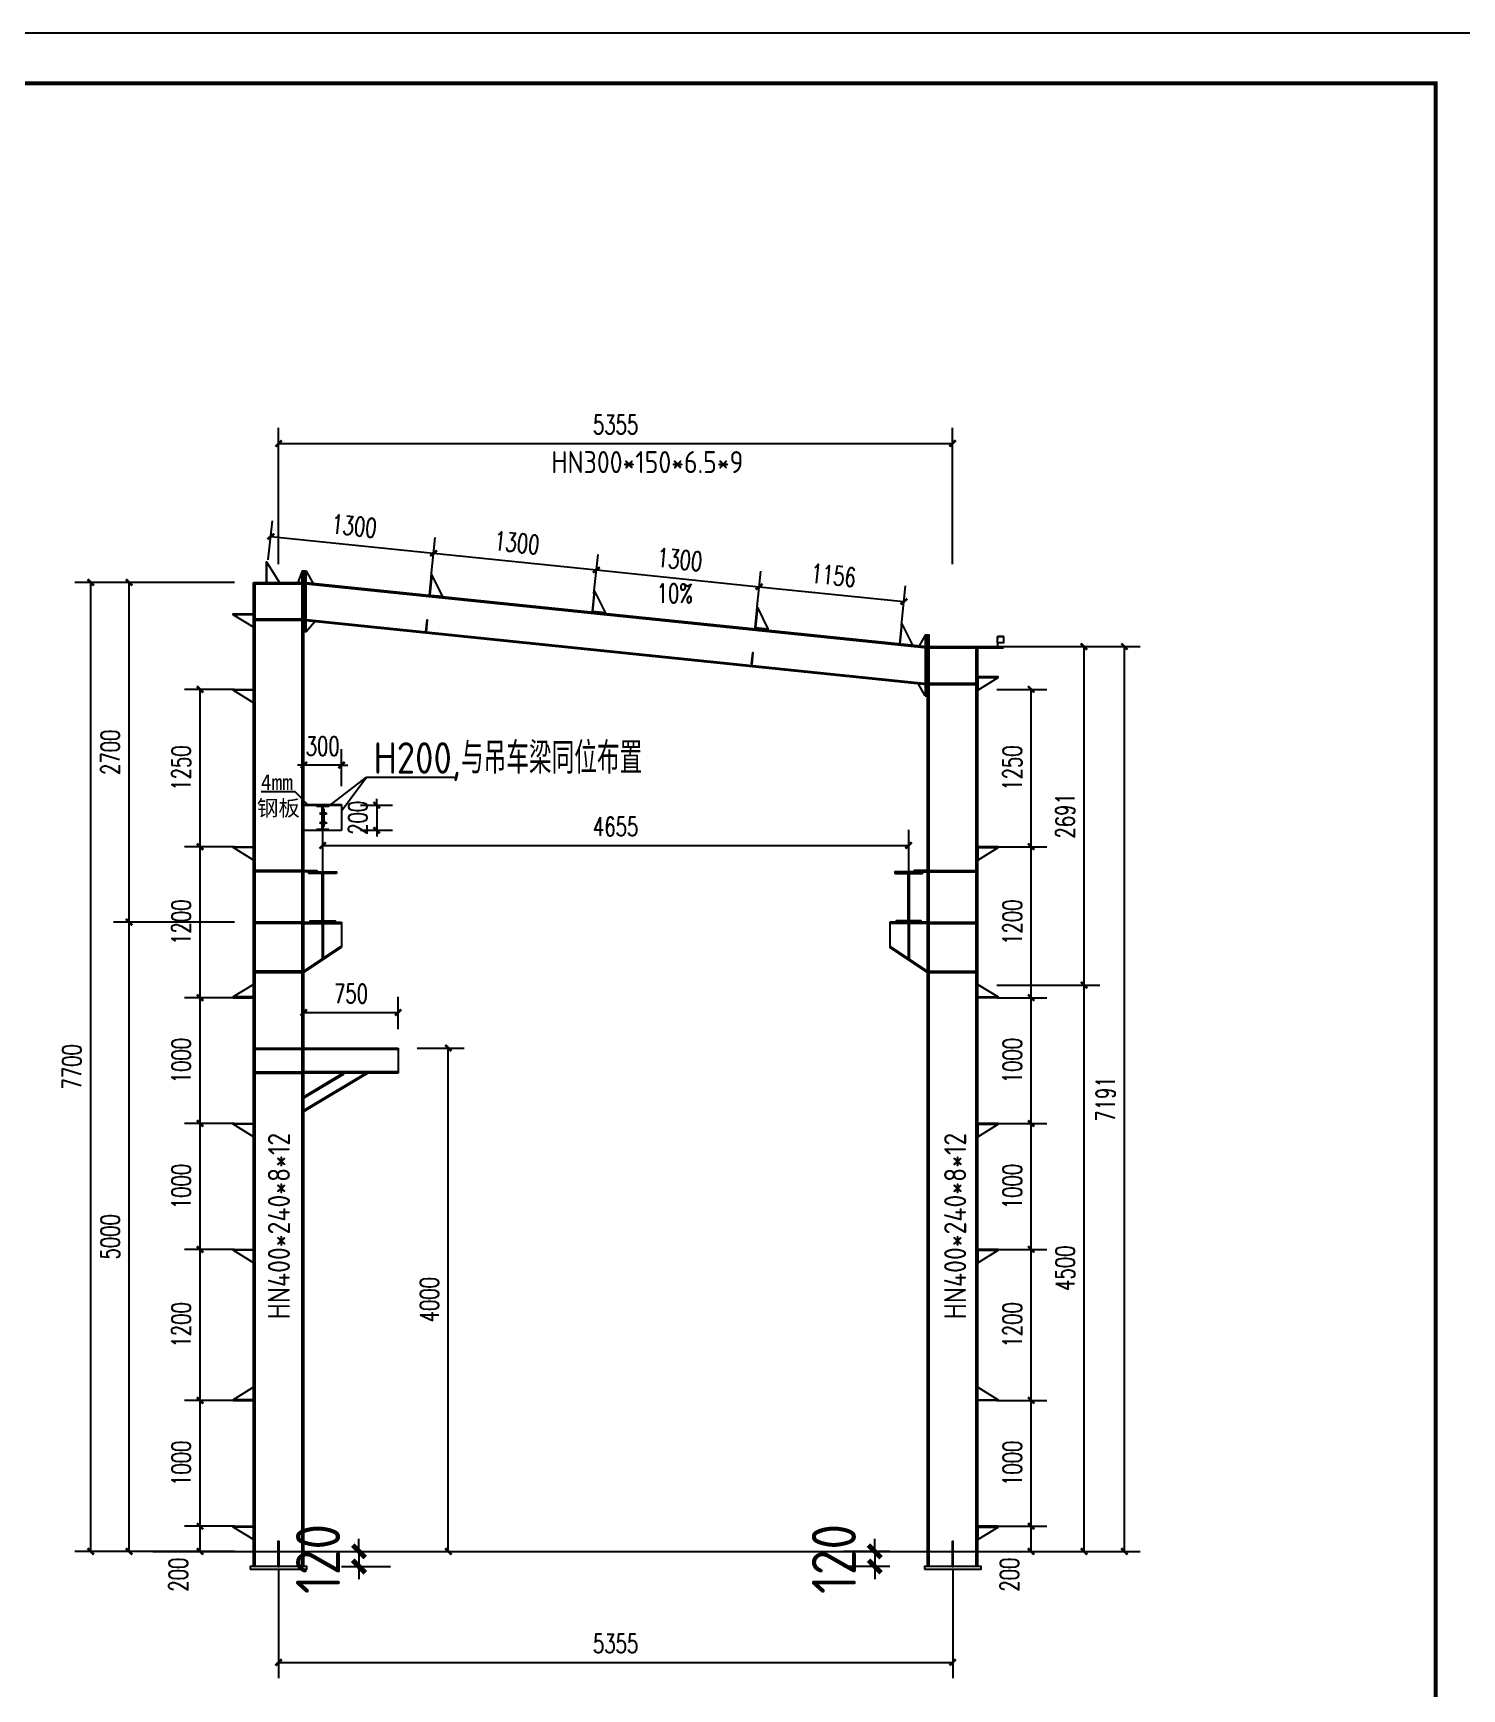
# Model space of a CAD drawing. Extents: x 1129386 to 1651949, y 463500 to 493200.
# Drawn here: x 1395039 to 1406389, y 480042 to 493200 of the extents above; entities that cross this region are included whole.
import ezdxf

# ---------------------------------------------------------------- set-up
doc = ezdxf.new("R2010")
doc.units = 0
doc.header["$LTSCALE"] = 1000
doc.header["$MEASUREMENT"] = 0
for name, color, linetype in [('1', 7, 'Continuous'), ('8', 8, 'Continuous'), ('DIM_SYMB', 3, 'Continuous'), ('DOTE', 1, 'Continuous'), ('PUB_DIM', 3, 'Continuous'), ('PUB_TEXT', 7, 'Continuous')]:
    doc.layers.add(name, color=color, linetype=linetype)
doc.styles.add('-黑体', font='simhei.ttf')
doc.styles.add('_TCH_DIM', font='SIMPLEX', dxfattribs={"bigfont": 'GBCBIG'})
doc.styles.add('DIM_FONT', font='SIMPLEX', dxfattribs={"width": 0.7, "bigfont": 'GBCBIG'})
doc.styles.get("Standard").update_dxf_attribs({"font": 'gbenor.shx', "bigfont": 'gbcbig.shx'})
doc.dimstyles.new('DIMN50', dxfattribs={"dimscale": 0.5, "dimtxt": 300, "dimasz": 100, "dimexe": 250, "dimexo": 300, "dimgap": 150, "dimtad": 1, "dimdec": 0, "dimzin": 0, "dimdsep": 46, "dimtxsty": 'DIM_FONT', "dimblk": 'ARCHTICK', "dimcen": 0.09, "dimclrt": 7, "dimazin": 2, "dimtfac": 1, "dimtdec": 0, "dimtix": 1, "dimtmove": 2, "dimatfit": 3, "dimldrblk": 'ARCHTICK', "dimfxl": 0, "dimtolj": 1, "dimtzin": 0, "dimarcsym": 0})
doc.dimstyles.get("Standard").update_dxf_attribs({"dimscale": 100, "dimtxt": 3.5, "dimasz": 1, "dimexe": 2.5, "dimexo": 3, "dimgap": 1.5, "dimtad": 1, "dimdec": 0, "dimzin": 0, "dimdsep": 46, "dimtxsty": 'Standard', "dimblk": 'ARCHTICK', "dimcen": 0.09, "dimadec": 0, "dimazin": 0, "dimtfac": 1, "dimtdec": 0, "dimtix": 1, "dimtmove": 2, "dimatfit": 3, "dimldrblk": 'ARCHTICK', "dimfxl": 0, "dimtolj": 1, "dimtzin": 0, "dimarcsym": 0})

# ---------------------------------------------------------------- blocks, each defined once
blk = doc.blocks.new('_ArchTick')
at = {"color": 0, "linetype": 'ByBlock', "const_width": 0.4}
blk.add_lwpolyline([(-0.5, -0.5), (0.5, 0.5)], dxfattribs=at)
blk = doc.blocks.new('*D192')
at = {"layer": 'Defpoints', "color": 0}
for p in [(1397939, 485135), (1398337, 485135), (1397939, 481135)]:
    blk.add_point(p, dxfattribs=at)
at = {"layer": 'PUB_DIM', "color": 0, "lineweight": -2}
for p, q in [((1398089, 485135), (1398462, 485135)), ((1398337, 481135), (1398337, 485135)), ((1398089, 481135), (1398462, 481135))]:
    blk.add_line(p, q, dxfattribs=at)
at = {"layer": 'PUB_DIM', "color": 0, "lineweight": -2, "xscale": 50, "yscale": 50, "zscale": 50}
for p, rotation in [((1398337, 485135), 90), ((1398337, 481135), 270)]:
    blk.add_blockref('_ArchTick', p, dxfattribs=dict(at, rotation=rotation))
at = {"layer": 'PUB_DIM', "color": 7, "insert": (1398187, 483135), "char_height": 150, "attachment_point": 5, "rotation": 90, "style": 'DIM_FONT'}
blk.add_mtext('\\A1;4000', dxfattribs=at)
blk = doc.blocks.new('*D193')
at = {"layer": 'Defpoints', "color": 0}
for p in [(1402544, 481335), (1402967, 481335), (1402544, 481135)]:
    blk.add_point(p, dxfattribs=at)
at = {"layer": 'PUB_DIM', "color": 0, "lineweight": -2}
for p, q in [((1402694, 481335), (1403092, 481335)), ((1402967, 481135), (1402967, 481335)), ((1402694, 481135), (1403092, 481135))]:
    blk.add_line(p, q, dxfattribs=at)
at = {"layer": 'PUB_DIM', "color": 0, "lineweight": -2, "xscale": 50, "yscale": 50, "zscale": 50}
for p, rotation in [((1402967, 481335), 90), ((1402967, 481135), 270)]:
    blk.add_blockref('_ArchTick', p, dxfattribs=dict(at, rotation=rotation))
at = {"layer": 'PUB_DIM', "color": 7, "insert": (1402795, 480950), "char_height": 150, "attachment_point": 5, "rotation": 90, "style": 'DIM_FONT'}
blk.add_mtext('\\A1;200', dxfattribs=at)
blk = doc.blocks.new('*D194')
at = {"layer": 'Defpoints', "color": 0}
for p in [(1402544, 482335), (1402967, 482335), (1402544, 481335)]:
    blk.add_point(p, dxfattribs=at)
at = {"layer": 'PUB_DIM', "color": 0, "lineweight": -2}
for p, q in [((1402694, 482335), (1403092, 482335)), ((1402967, 481335), (1402967, 482335)), ((1402694, 481335), (1403092, 481335))]:
    blk.add_line(p, q, dxfattribs=at)
at = {"layer": 'PUB_DIM', "color": 0, "lineweight": -2, "xscale": 50, "yscale": 50, "zscale": 50}
for p, rotation in [((1402967, 482335), 90), ((1402967, 481335), 270)]:
    blk.add_blockref('_ArchTick', p, dxfattribs=dict(at, rotation=rotation))
at = {"layer": 'PUB_DIM', "color": 7, "insert": (1402817, 481835), "char_height": 150, "attachment_point": 5, "rotation": 90, "style": 'DIM_FONT'}
blk.add_mtext('\\A1;1000', dxfattribs=at)
blk = doc.blocks.new('*D195')
at = {"layer": 'Defpoints', "color": 0}
for p in [(1402544, 483535), (1402967, 483535), (1402544, 482335)]:
    blk.add_point(p, dxfattribs=at)
at = {"layer": 'PUB_DIM', "color": 0, "lineweight": -2}
for p, q in [((1402694, 483535), (1403092, 483535)), ((1402967, 482335), (1402967, 483535)), ((1402694, 482335), (1403092, 482335))]:
    blk.add_line(p, q, dxfattribs=at)
at = {"layer": 'PUB_DIM', "color": 0, "lineweight": -2, "xscale": 50, "yscale": 50, "zscale": 50}
for p, rotation in [((1402967, 483535), 90), ((1402967, 482335), 270)]:
    blk.add_blockref('_ArchTick', p, dxfattribs=dict(at, rotation=rotation))
at = {"layer": 'PUB_DIM', "color": 7, "insert": (1402817, 482935), "char_height": 150, "attachment_point": 5, "rotation": 90, "style": 'DIM_FONT'}
blk.add_mtext('\\A1;1200', dxfattribs=at)
blk = doc.blocks.new('*D196')
at = {"layer": 'Defpoints', "color": 0}
for p in [(1402544, 484535), (1402967, 484535), (1402544, 483535)]:
    blk.add_point(p, dxfattribs=at)
at = {"layer": 'PUB_DIM', "color": 0, "lineweight": -2}
for p, q in [((1402694, 484535), (1403092, 484535)), ((1402967, 483535), (1402967, 484535)), ((1402694, 483535), (1403092, 483535))]:
    blk.add_line(p, q, dxfattribs=at)
at = {"layer": 'PUB_DIM', "color": 0, "lineweight": -2, "xscale": 50, "yscale": 50, "zscale": 50}
for p, rotation in [((1402967, 484535), 90), ((1402967, 483535), 270)]:
    blk.add_blockref('_ArchTick', p, dxfattribs=dict(at, rotation=rotation))
at = {"layer": 'PUB_DIM', "color": 7, "insert": (1402817, 484035), "char_height": 150, "attachment_point": 5, "rotation": 90, "style": 'DIM_FONT'}
blk.add_mtext('\\A1;1000', dxfattribs=at)
blk = doc.blocks.new('*D197')
at = {"layer": 'Defpoints', "color": 0}
for p in [(1402544, 485535), (1402967, 485535), (1402544, 484535)]:
    blk.add_point(p, dxfattribs=at)
at = {"layer": 'PUB_DIM', "color": 0, "lineweight": -2}
for p, q in [((1402694, 485535), (1403092, 485535)), ((1402967, 484535), (1402967, 485535)), ((1402694, 484535), (1403092, 484535))]:
    blk.add_line(p, q, dxfattribs=at)
at = {"layer": 'PUB_DIM', "color": 0, "lineweight": -2, "xscale": 50, "yscale": 50, "zscale": 50}
for p, rotation in [((1402967, 485535), 90), ((1402967, 484535), 270)]:
    blk.add_blockref('_ArchTick', p, dxfattribs=dict(at, rotation=rotation))
at = {"layer": 'PUB_DIM', "color": 7, "insert": (1402817, 485035), "char_height": 150, "attachment_point": 5, "rotation": 90, "style": 'DIM_FONT'}
blk.add_mtext('\\A1;1000', dxfattribs=at)
blk = doc.blocks.new('*D198')
at = {"layer": 'Defpoints', "color": 0}
for p in [(1402544, 486735), (1402967, 486735), (1402544, 485535)]:
    blk.add_point(p, dxfattribs=at)
at = {"layer": 'PUB_DIM', "color": 0, "lineweight": -2}
for p, q in [((1402694, 486735), (1403092, 486735)), ((1402967, 485535), (1402967, 486735)), ((1402694, 485535), (1403092, 485535))]:
    blk.add_line(p, q, dxfattribs=at)
at = {"layer": 'PUB_DIM', "color": 0, "lineweight": -2, "xscale": 50, "yscale": 50, "zscale": 50}
for p, rotation in [((1402967, 486735), 90), ((1402967, 485535), 270)]:
    blk.add_blockref('_ArchTick', p, dxfattribs=dict(at, rotation=rotation))
at = {"layer": 'PUB_DIM', "color": 7, "insert": (1402817, 486135), "char_height": 150, "attachment_point": 5, "rotation": 90, "style": 'DIM_FONT'}
blk.add_mtext('\\A1;1200', dxfattribs=at)
blk = doc.blocks.new('*D199')
at = {"layer": 'Defpoints', "color": 0}
for p in [(1402544, 487985), (1402967, 487985), (1402544, 486735)]:
    blk.add_point(p, dxfattribs=at)
at = {"layer": 'PUB_DIM', "color": 0, "lineweight": -2}
for p, q in [((1402694, 487985), (1403092, 487985)), ((1402967, 486735), (1402967, 487985)), ((1402694, 486735), (1403092, 486735))]:
    blk.add_line(p, q, dxfattribs=at)
at = {"layer": 'PUB_DIM', "color": 0, "lineweight": -2, "xscale": 50, "yscale": 50, "zscale": 50}
for p, rotation in [((1402967, 487985), 90), ((1402967, 486735), 270)]:
    blk.add_blockref('_ArchTick', p, dxfattribs=dict(at, rotation=rotation))
at = {"layer": 'PUB_DIM', "color": 7, "insert": (1402817, 487360), "char_height": 150, "attachment_point": 5, "rotation": 90, "style": 'DIM_FONT'}
blk.add_mtext('\\A1;1250', dxfattribs=at)
blk = doc.blocks.new('*D200')
at = {"layer": 'Defpoints', "color": 0}
for p in [(1396365, 481335), (1396789, 481335), (1396789, 481135)]:
    blk.add_point(p, dxfattribs=at)
at = {"layer": 'PUB_DIM', "color": 0, "lineweight": -2}
for p, q in [((1396639, 481335), (1396240, 481335)), ((1396365, 481135), (1396365, 481335)), ((1396639, 481135), (1396240, 481135))]:
    blk.add_line(p, q, dxfattribs=at)
at = {"layer": 'PUB_DIM', "color": 0, "lineweight": -2, "xscale": 50, "yscale": 50, "zscale": 50}
for p, rotation in [((1396365, 481335), 90), ((1396365, 481135), 270)]:
    blk.add_blockref('_ArchTick', p, dxfattribs=dict(at, rotation=rotation))
at = {"layer": 'PUB_DIM', "color": 7, "insert": (1396192, 480950), "char_height": 150, "attachment_point": 5, "rotation": 90, "style": 'DIM_FONT'}
blk.add_mtext('\\A1;200', dxfattribs=at)
blk = doc.blocks.new('*D201')
at = {"layer": 'Defpoints', "color": 0}
for p in [(1396365, 482335), (1396789, 482335), (1396789, 481335)]:
    blk.add_point(p, dxfattribs=at)
at = {"layer": 'PUB_DIM', "color": 0, "lineweight": -2}
for p, q in [((1396639, 482335), (1396240, 482335)), ((1396365, 481335), (1396365, 482335)), ((1396639, 481335), (1396240, 481335))]:
    blk.add_line(p, q, dxfattribs=at)
at = {"layer": 'PUB_DIM', "color": 0, "lineweight": -2, "xscale": 50, "yscale": 50, "zscale": 50}
for p, rotation in [((1396365, 482335), 90), ((1396365, 481335), 270)]:
    blk.add_blockref('_ArchTick', p, dxfattribs=dict(at, rotation=rotation))
at = {"layer": 'PUB_DIM', "color": 7, "insert": (1396215, 481835), "char_height": 150, "attachment_point": 5, "rotation": 90, "style": 'DIM_FONT'}
blk.add_mtext('\\A1;1000', dxfattribs=at)
blk = doc.blocks.new('*D202')
at = {"layer": 'Defpoints', "color": 0}
for p in [(1396365, 483535), (1396789, 483535), (1396789, 482335)]:
    blk.add_point(p, dxfattribs=at)
at = {"layer": 'PUB_DIM', "color": 0, "lineweight": -2}
for p, q in [((1396639, 483535), (1396240, 483535)), ((1396365, 482335), (1396365, 483535)), ((1396639, 482335), (1396240, 482335))]:
    blk.add_line(p, q, dxfattribs=at)
at = {"layer": 'PUB_DIM', "color": 0, "lineweight": -2, "xscale": 50, "yscale": 50, "zscale": 50}
for p, rotation in [((1396365, 483535), 90), ((1396365, 482335), 270)]:
    blk.add_blockref('_ArchTick', p, dxfattribs=dict(at, rotation=rotation))
at = {"layer": 'PUB_DIM', "color": 7, "insert": (1396215, 482935), "char_height": 150, "attachment_point": 5, "rotation": 90, "style": 'DIM_FONT'}
blk.add_mtext('\\A1;1200', dxfattribs=at)
blk = doc.blocks.new('*D203')
at = {"layer": 'Defpoints', "color": 0}
for p in [(1396365, 484535), (1396789, 484535), (1396789, 483535)]:
    blk.add_point(p, dxfattribs=at)
at = {"layer": 'PUB_DIM', "color": 0, "lineweight": -2}
for p, q in [((1396639, 484535), (1396240, 484535)), ((1396365, 483535), (1396365, 484535)), ((1396639, 483535), (1396240, 483535))]:
    blk.add_line(p, q, dxfattribs=at)
at = {"layer": 'PUB_DIM', "color": 0, "lineweight": -2, "xscale": 50, "yscale": 50, "zscale": 50}
for p, rotation in [((1396365, 484535), 90), ((1396365, 483535), 270)]:
    blk.add_blockref('_ArchTick', p, dxfattribs=dict(at, rotation=rotation))
at = {"layer": 'PUB_DIM', "color": 7, "insert": (1396215, 484035), "char_height": 150, "attachment_point": 5, "rotation": 90, "style": 'DIM_FONT'}
blk.add_mtext('\\A1;1000', dxfattribs=at)
blk = doc.blocks.new('*D204')
at = {"layer": 'Defpoints', "color": 0}
for p in [(1396365, 485535), (1396789, 485535), (1396789, 484535)]:
    blk.add_point(p, dxfattribs=at)
at = {"layer": 'PUB_DIM', "color": 0, "lineweight": -2}
for p, q in [((1396639, 485535), (1396240, 485535)), ((1396365, 484535), (1396365, 485535)), ((1396639, 484535), (1396240, 484535))]:
    blk.add_line(p, q, dxfattribs=at)
at = {"layer": 'PUB_DIM', "color": 0, "lineweight": -2, "xscale": 50, "yscale": 50, "zscale": 50}
for p, rotation in [((1396365, 485535), 90), ((1396365, 484535), 270)]:
    blk.add_blockref('_ArchTick', p, dxfattribs=dict(at, rotation=rotation))
at = {"layer": 'PUB_DIM', "color": 7, "insert": (1396215, 485035), "char_height": 150, "attachment_point": 5, "rotation": 90, "style": 'DIM_FONT'}
blk.add_mtext('\\A1;1000', dxfattribs=at)
blk = doc.blocks.new('*D205')
at = {"layer": 'Defpoints', "color": 0}
for p in [(1396365, 486735), (1396789, 486735), (1396789, 485535)]:
    blk.add_point(p, dxfattribs=at)
at = {"layer": 'PUB_DIM', "color": 0, "lineweight": -2}
for p, q in [((1396639, 486735), (1396240, 486735)), ((1396365, 485535), (1396365, 486735)), ((1396639, 485535), (1396240, 485535))]:
    blk.add_line(p, q, dxfattribs=at)
at = {"layer": 'PUB_DIM', "color": 0, "lineweight": -2, "xscale": 50, "yscale": 50, "zscale": 50}
for p, rotation in [((1396365, 486735), 90), ((1396365, 485535), 270)]:
    blk.add_blockref('_ArchTick', p, dxfattribs=dict(at, rotation=rotation))
at = {"layer": 'PUB_DIM', "color": 7, "insert": (1396215, 486135), "char_height": 150, "attachment_point": 5, "rotation": 90, "style": 'DIM_FONT'}
blk.add_mtext('\\A1;1200', dxfattribs=at)
blk = doc.blocks.new('*D206')
at = {"layer": 'Defpoints', "color": 0}
for p in [(1396365, 487985), (1396789, 487985), (1396789, 486735)]:
    blk.add_point(p, dxfattribs=at)
at = {"layer": 'PUB_DIM', "color": 0, "lineweight": -2}
for p, q in [((1396639, 487985), (1396240, 487985)), ((1396365, 486735), (1396365, 487985)), ((1396639, 486735), (1396240, 486735))]:
    blk.add_line(p, q, dxfattribs=at)
at = {"layer": 'PUB_DIM', "color": 0, "lineweight": -2, "xscale": 50, "yscale": 50, "zscale": 50}
for p, rotation in [((1396365, 487985), 90), ((1396365, 486735), 270)]:
    blk.add_blockref('_ArchTick', p, dxfattribs=dict(at, rotation=rotation))
at = {"layer": 'PUB_DIM', "color": 7, "insert": (1396215, 487360), "char_height": 150, "attachment_point": 5, "rotation": 90, "style": 'DIM_FONT'}
blk.add_mtext('\\A1;1250', dxfattribs=at)
blk = doc.blocks.new('*D207')
at = {"layer": 'Defpoints', "color": 0}
for p in [(1401994, 486745), (1397339, 486117), (1401994, 486117)]:
    blk.add_point(p, dxfattribs=at)
at = {"layer": 'PUB_DIM', "color": 0, "lineweight": -2}
for p, q in [((1397339, 486267), (1397339, 486870)), ((1401994, 486267), (1401994, 486870)), ((1397339, 486745), (1401994, 486745))]:
    blk.add_line(p, q, dxfattribs=at)
at = {"layer": 'PUB_DIM', "color": 0, "lineweight": -2, "xscale": 50, "yscale": 50, "zscale": 50, "rotation": 180}
blk.add_blockref('_ArchTick', (1397339, 486745), dxfattribs=at)
at = {"layer": 'PUB_DIM', "color": 0, "lineweight": -2, "xscale": 50, "yscale": 50, "zscale": 50}
blk.add_blockref('_ArchTick', (1401994, 486745), dxfattribs=at)
at = {"layer": 'PUB_DIM', "color": 7, "insert": (1399666, 486895), "char_height": 150, "attachment_point": 5, "style": 'DIM_FONT'}
blk.add_mtext('\\A1;4655', dxfattribs=at)
blk = doc.blocks.new('*D208')
at = {"layer": 'Defpoints', "color": 0}
for p in [(1395496, 488835), (1396789, 488835), (1396789, 481135)]:
    blk.add_point(p, dxfattribs=at)
at = {"layer": 'PUB_DIM', "color": 0, "lineweight": -2}
for p, q in [((1396639, 488835), (1395371, 488835)), ((1395496, 481135), (1395496, 488835)), ((1396639, 481135), (1395371, 481135))]:
    blk.add_line(p, q, dxfattribs=at)
at = {"layer": 'PUB_DIM', "color": 0, "lineweight": -2, "xscale": 50, "yscale": 50, "zscale": 50}
for p, rotation in [((1395496, 488835), 90), ((1395496, 481135), 270)]:
    blk.add_blockref('_ArchTick', p, dxfattribs=dict(at, rotation=rotation))
at = {"layer": 'PUB_DIM', "color": 7, "insert": (1395346, 484985), "char_height": 150, "attachment_point": 5, "rotation": 90, "style": 'DIM_FONT'}
blk.add_mtext('\\A1;7700', dxfattribs=at)
blk = doc.blocks.new('*D209')
at = {"layer": 'Defpoints', "color": 0}
for p in [(1402544, 488325), (1403387, 488325), (1402544, 485635)]:
    blk.add_point(p, dxfattribs=at)
at = {"layer": 'PUB_DIM', "color": 0, "lineweight": -2}
for p, q in [((1402694, 488325), (1403512, 488325)), ((1403387, 485635), (1403387, 488325)), ((1402694, 485635), (1403512, 485635))]:
    blk.add_line(p, q, dxfattribs=at)
at = {"layer": 'PUB_DIM', "color": 0, "lineweight": -2, "xscale": 50, "yscale": 50, "zscale": 50}
for p, rotation in [((1403387, 488325), 90), ((1403387, 485635), 270)]:
    blk.add_blockref('_ArchTick', p, dxfattribs=dict(at, rotation=rotation))
at = {"layer": 'PUB_DIM', "color": 7, "insert": (1403237, 486980), "char_height": 150, "attachment_point": 5, "rotation": 90, "style": 'DIM_FONT'}
blk.add_mtext('\\A1;2691', dxfattribs=at)
blk = doc.blocks.new('*D210')
at = {"layer": 'Defpoints', "color": 0}
for p in [(1402544, 485635), (1403387, 485635), (1402544, 481135)]:
    blk.add_point(p, dxfattribs=at)
at = {"layer": 'PUB_DIM', "color": 0, "lineweight": -2}
for p, q in [((1402694, 485635), (1403512, 485635)), ((1403387, 481135), (1403387, 485635)), ((1402694, 481135), (1403512, 481135))]:
    blk.add_line(p, q, dxfattribs=at)
at = {"layer": 'PUB_DIM', "color": 0, "lineweight": -2, "xscale": 50, "yscale": 50, "zscale": 50}
for p, rotation in [((1403387, 485635), 90), ((1403387, 481135), 270)]:
    blk.add_blockref('_ArchTick', p, dxfattribs=dict(at, rotation=rotation))
at = {"layer": 'PUB_DIM', "color": 7, "insert": (1403237, 483385), "char_height": 150, "attachment_point": 5, "rotation": 90, "style": 'DIM_FONT'}
blk.add_mtext('\\A1;4500', dxfattribs=at)
blk = doc.blocks.new('*D211')
at = {"layer": 'Defpoints', "color": 0}
for p in [(1402343, 489939), (1396989, 488830), (1402343, 488830)]:
    blk.add_point(p, dxfattribs=at)
at = {"layer": 'PUB_DIM', "color": 0, "lineweight": -2}
for p, q in [((1396989, 488980), (1396989, 490064)), ((1402343, 488980), (1402343, 490064)), ((1396989, 489939), (1402343, 489939))]:
    blk.add_line(p, q, dxfattribs=at)
at = {"layer": 'PUB_DIM', "color": 0, "lineweight": -2, "xscale": 50, "yscale": 50, "zscale": 50, "rotation": 180}
blk.add_blockref('_ArchTick', (1396989, 489939), dxfattribs=at)
at = {"layer": 'PUB_DIM', "color": 0, "lineweight": -2, "xscale": 50, "yscale": 50, "zscale": 50}
blk.add_blockref('_ArchTick', (1402343, 489939), dxfattribs=at)
at = {"layer": 'PUB_DIM', "color": 7, "insert": (1399666, 490089), "char_height": 150, "attachment_point": 5, "style": 'DIM_FONT'}
blk.add_mtext('\\A1;5355', dxfattribs=at)
blk = doc.blocks.new('*D212')
at = {"layer": 'Defpoints', "color": 0}
for p in [(1398220, 489067), (1396892, 488865), (1398185, 488732)]:
    blk.add_point(p, dxfattribs=at)
at = {"layer": 'PUB_DIM', "color": 0, "lineweight": -2}
for p, q in [((1396907, 489014), (1396939, 489324)), ((1396927, 489200), (1398220, 489067)), ((1398201, 488881), (1398233, 489191))]:
    blk.add_line(p, q, dxfattribs=at)
at = {"layer": 'PUB_DIM', "color": 0, "lineweight": -2, "xscale": 50, "yscale": 50, "zscale": 50}
for p, rotation in [((1396927, 489200), 174.1258963088821), ((1398220, 489067), 354.1258963088821)]:
    blk.add_blockref('_ArchTick', p, dxfattribs=dict(at, rotation=rotation))
at = {"layer": 'PUB_DIM', "color": 7, "insert": (1397589, 489283), "char_height": 150, "attachment_point": 5, "rotation": 354.1259, "style": 'DIM_FONT'}
blk.add_mtext('\\A1;1300', dxfattribs=at)
blk = doc.blocks.new('*D213')
at = {"layer": 'Defpoints', "color": 0}
for p in [(1399513, 488934), (1398185, 488732), (1399478, 488598)]:
    blk.add_point(p, dxfattribs=at)
at = {"layer": 'PUB_DIM', "color": 0, "lineweight": -2}
for p, q in [((1398201, 488881), (1398233, 489191)), ((1398220, 489067), (1399513, 488934)), ((1399494, 488748), (1399526, 489058))]:
    blk.add_line(p, q, dxfattribs=at)
at = {"layer": 'PUB_DIM', "color": 0, "lineweight": -2, "xscale": 50, "yscale": 50, "zscale": 50}
for p, rotation in [((1398220, 489067), 174.125896308881), ((1399513, 488934), 354.125896308881)]:
    blk.add_blockref('_ArchTick', p, dxfattribs=dict(at, rotation=rotation))
at = {"layer": 'PUB_DIM', "color": 7, "insert": (1398882, 489150), "char_height": 150, "attachment_point": 5, "rotation": 354.1259, "style": 'DIM_FONT'}
blk.add_mtext('\\A1;1300', dxfattribs=at)
blk = doc.blocks.new('*D214')
at = {"layer": 'Defpoints', "color": 0}
for p in [(1400806, 488801), (1399478, 488598), (1400772, 488465)]:
    blk.add_point(p, dxfattribs=at)
at = {"layer": 'PUB_DIM', "color": 0, "lineweight": -2}
for p, q in [((1399494, 488748), (1399526, 489058)), ((1399513, 488934), (1400806, 488801)), ((1400787, 488615), (1400819, 488925))]:
    blk.add_line(p, q, dxfattribs=at)
at = {"layer": 'PUB_DIM', "color": 0, "lineweight": -2, "xscale": 50, "yscale": 50, "zscale": 50}
for p, rotation in [((1399513, 488934), 174.1258963088785), ((1400806, 488801), 354.1258963088785)]:
    blk.add_blockref('_ArchTick', p, dxfattribs=dict(at, rotation=rotation))
at = {"layer": 'PUB_DIM', "color": 7, "insert": (1400175, 489017), "char_height": 150, "attachment_point": 5, "rotation": 354.1259, "style": 'DIM_FONT'}
blk.add_mtext('\\A1;1300', dxfattribs=at)
blk = doc.blocks.new('*D215')
at = {"layer": 'Defpoints', "color": 0}
for p in [(1401956, 488683), (1400772, 488465), (1401921, 488347)]:
    blk.add_point(p, dxfattribs=at)
at = {"layer": 'PUB_DIM', "color": 0, "lineweight": -2}
for p, q in [((1400787, 488615), (1400819, 488925)), ((1400806, 488801), (1401956, 488683)), ((1401937, 488496), (1401969, 488807))]:
    blk.add_line(p, q, dxfattribs=at)
at = {"layer": 'PUB_DIM', "color": 0, "lineweight": -2, "xscale": 50, "yscale": 50, "zscale": 50}
for p, rotation in [((1400806, 488801), 174.1258963088807), ((1401956, 488683), 354.1258963088808)]:
    blk.add_blockref('_ArchTick', p, dxfattribs=dict(at, rotation=rotation))
at = {"layer": 'PUB_DIM', "color": 7, "insert": (1401396, 488891), "char_height": 150, "attachment_point": 5, "rotation": 354.1259, "style": 'DIM_FONT'}
blk.add_mtext('\\A1;1156', dxfattribs=at)
blk = doc.blocks.new('*D216')
at = {"layer": 'Defpoints', "color": 0}
for p in [(1395801, 488835), (1396789, 488835), (1396789, 486135)]:
    blk.add_point(p, dxfattribs=at)
at = {"layer": 'PUB_DIM', "color": 0, "lineweight": -2}
for p, q in [((1396639, 488835), (1395676, 488835)), ((1395801, 486135), (1395801, 488835)), ((1396639, 486135), (1395676, 486135))]:
    blk.add_line(p, q, dxfattribs=at)
at = {"layer": 'PUB_DIM', "color": 0, "lineweight": -2, "xscale": 50, "yscale": 50, "zscale": 50}
for p, rotation in [((1395801, 488835), 90), ((1395801, 486135), 270)]:
    blk.add_blockref('_ArchTick', p, dxfattribs=dict(at, rotation=rotation))
at = {"layer": 'PUB_DIM', "color": 7, "insert": (1395651, 487485), "char_height": 150, "attachment_point": 5, "rotation": 90, "style": 'DIM_FONT'}
blk.add_mtext('\\A1;2700', dxfattribs=at)
blk = doc.blocks.new('*D217')
at = {"layer": 'Defpoints', "color": 0}
for p in [(1395801, 486135), (1396789, 486135), (1396789, 481135)]:
    blk.add_point(p, dxfattribs=at)
at = {"layer": 'PUB_DIM', "color": 0, "lineweight": -2}
for p, q in [((1396639, 486135), (1395676, 486135)), ((1395801, 481135), (1395801, 486135)), ((1396639, 481135), (1395676, 481135))]:
    blk.add_line(p, q, dxfattribs=at)
at = {"layer": 'PUB_DIM', "color": 0, "lineweight": -2, "xscale": 50, "yscale": 50, "zscale": 50}
for p, rotation in [((1395801, 486135), 90), ((1395801, 481135), 270)]:
    blk.add_blockref('_ArchTick', p, dxfattribs=dict(at, rotation=rotation))
at = {"layer": 'PUB_DIM', "color": 7, "insert": (1395651, 483635), "char_height": 150, "attachment_point": 5, "rotation": 90, "style": 'DIM_FONT'}
blk.add_mtext('\\A1;5000', dxfattribs=at)
blk = doc.blocks.new('*D218')
at = {"layer": 'Defpoints', "color": 0}
for p in [(1402544, 488325), (1403708, 488325), (1402544, 481135)]:
    blk.add_point(p, dxfattribs=at)
at = {"layer": 'PUB_DIM', "color": 0, "lineweight": -2}
for p, q in [((1402694, 488325), (1403833, 488325)), ((1403708, 481135), (1403708, 488325)), ((1402694, 481135), (1403833, 481135))]:
    blk.add_line(p, q, dxfattribs=at)
at = {"layer": 'PUB_DIM', "color": 0, "lineweight": -2, "xscale": 50, "yscale": 50, "zscale": 50}
for p, rotation in [((1403708, 488325), 90), ((1403708, 481135), 270)]:
    blk.add_blockref('_ArchTick', p, dxfattribs=dict(at, rotation=rotation))
at = {"layer": 'PUB_DIM', "color": 7, "insert": (1403558, 484730), "char_height": 150, "attachment_point": 5, "rotation": 90, "style": 'DIM_FONT'}
blk.add_mtext('\\A1;7191', dxfattribs=at)
blk = doc.blocks.new('*D219')
at = {"layer": 'Defpoints', "color": 0}
for p in [(1396989, 481135), (1402344, 481135), (1402344, 480253)]:
    blk.add_point(p, dxfattribs=at)
at = {"layer": 'PUB_DIM', "color": 0, "lineweight": -2}
for p, q in [((1396989, 480985), (1396989, 480128)), ((1402344, 480985), (1402344, 480128)), ((1396989, 480253), (1402344, 480253))]:
    blk.add_line(p, q, dxfattribs=at)
at = {"layer": 'PUB_DIM', "color": 0, "lineweight": -2, "xscale": 50, "yscale": 50, "zscale": 50, "rotation": 180}
blk.add_blockref('_ArchTick', (1396989, 480253), dxfattribs=at)
at = {"layer": 'PUB_DIM', "color": 0, "lineweight": -2, "xscale": 50, "yscale": 50, "zscale": 50}
blk.add_blockref('_ArchTick', (1402344, 480253), dxfattribs=at)
at = {"layer": 'PUB_DIM', "color": 7, "insert": (1399666, 480403), "char_height": 150, "attachment_point": 5, "style": 'DIM_FONT'}
blk.add_mtext('\\A1;5355', dxfattribs=at)
blk = doc.blocks.new('*D431')
at = {"color": 0, "lineweight": -2}
for p, q in [((1397627, 481135), (1397627, 481235)), ((1397489, 481135), (1397877, 481135)), ((1397627, 481135), (1397627, 481015)), ((1397489, 481015), (1397877, 481015)), ((1397627, 481015), (1397627, 480915))]:
    blk.add_line(p, q, dxfattribs=at)
at = {"layer": 'Defpoints', "color": 0}
for p in [(1397189, 481135), (1397189, 481015), (1397627, 481015)]:
    blk.add_point(p, dxfattribs=at)
at = {"color": 0, "lineweight": -2, "xscale": 100, "yscale": 100, "zscale": 100}
for p, rotation in [((1397627, 481135), 270), ((1397627, 481015), 90)]:
    blk.add_blockref('_ArchTick', p, dxfattribs=dict(at, rotation=rotation))
at = {"color": 0, "insert": (1397302, 481075), "char_height": 350, "attachment_point": 5, "rotation": 90}
blk.add_mtext('\\A1;120', dxfattribs=at)
blk = doc.blocks.new('*D432')
at = {"color": 0, "lineweight": -2}
for p, q in [((1401725, 481135), (1401725, 481235)), ((1401844, 481135), (1401475, 481135)), ((1401725, 481135), (1401725, 481015)), ((1401844, 481015), (1401475, 481015)), ((1401725, 481015), (1401725, 480915))]:
    blk.add_line(p, q, dxfattribs=at)
at = {"layer": 'Defpoints', "color": 0}
for p in [(1402144, 481135), (1401725, 481015), (1402144, 481015)]:
    blk.add_point(p, dxfattribs=at)
at = {"color": 0, "lineweight": -2, "xscale": 100, "yscale": 100, "zscale": 100}
for p, rotation in [((1401725, 481135), 270), ((1401725, 481015), 90)]:
    blk.add_blockref('_ArchTick', p, dxfattribs=dict(at, rotation=rotation))
at = {"color": 0, "insert": (1401400, 481075), "char_height": 350, "attachment_point": 5, "rotation": 90}
blk.add_mtext('\\A1;120', dxfattribs=at)
blk = doc.blocks.new('*D433')
at = {"layer": 'Defpoints', "color": 0}
for p in [(1397939, 485417), (1397189, 485135), (1397939, 485135)]:
    blk.add_point(p, dxfattribs=at)
at = {"layer": 'PUB_DIM', "color": 0, "lineweight": -2}
for p, q in [((1397189, 485285), (1397189, 485542)), ((1397939, 485285), (1397939, 485542)), ((1397189, 485417), (1397939, 485417))]:
    blk.add_line(p, q, dxfattribs=at)
at = {"layer": 'PUB_DIM', "color": 0, "lineweight": -2, "xscale": 50, "yscale": 50, "zscale": 50, "rotation": 180}
blk.add_blockref('_ArchTick', (1397189, 485417), dxfattribs=at)
at = {"layer": 'PUB_DIM', "color": 0, "lineweight": -2, "xscale": 50, "yscale": 50, "zscale": 50}
blk.add_blockref('_ArchTick', (1397939, 485417), dxfattribs=at)
at = {"layer": 'PUB_DIM', "color": 7, "insert": (1397564, 485567), "char_height": 150, "attachment_point": 5, "style": 'DIM_FONT'}
blk.add_mtext('\\A1;750', dxfattribs=at)
blk = doc.blocks.new('*D436')
at = {"layer": 'Defpoints', "color": 0}
for p in [(1397489, 487065), (1397489, 486865), (1397768, 486865)]:
    blk.add_point(p, dxfattribs=at)
at = {"layer": 'PUB_DIM', "color": 0, "lineweight": -2}
for p, q in [((1397768, 487065), (1397768, 487115)), ((1397639, 487065), (1397893, 487065)), ((1397768, 487065), (1397768, 486865)), ((1397639, 486865), (1397893, 486865)), ((1397768, 486865), (1397768, 486815))]:
    blk.add_line(p, q, dxfattribs=at)
at = {"layer": 'PUB_DIM', "color": 0, "lineweight": -2, "xscale": 50, "yscale": 50, "zscale": 50}
for p, rotation in [((1397768, 487065), 270), ((1397768, 486865), 90)]:
    blk.add_blockref('_ArchTick', p, dxfattribs=dict(at, rotation=rotation))
at = {"layer": 'PUB_DIM', "color": 7, "insert": (1397618, 486965), "char_height": 150, "attachment_point": 5, "rotation": 90, "style": 'DIM_FONT'}
blk.add_mtext('\\A1;200', dxfattribs=at)
blk = doc.blocks.new('*D437')
at = {"layer": 'Defpoints', "color": 0}
for p in [(1397189, 487384), (1397189, 487065), (1397489, 487065)]:
    blk.add_point(p, dxfattribs=at)
at = {"layer": 'PUB_DIM', "color": 0, "lineweight": -2}
for p, q in [((1397189, 487215), (1397189, 487509)), ((1397489, 487215), (1397489, 487509)), ((1397189, 487384), (1397139, 487384)), ((1397489, 487384), (1397189, 487384)), ((1397489, 487384), (1397539, 487384))]:
    blk.add_line(p, q, dxfattribs=at)
at = {"layer": 'PUB_DIM', "color": 0, "lineweight": -2, "xscale": 50, "yscale": 50, "zscale": 50}
blk.add_blockref('_ArchTick', (1397189, 487384), dxfattribs=at)
at = {"layer": 'PUB_DIM', "color": 0, "lineweight": -2, "xscale": 50, "yscale": 50, "zscale": 50, "rotation": 180}
blk.add_blockref('_ArchTick', (1397489, 487384), dxfattribs=at)
at = {"layer": 'PUB_DIM', "color": 7, "insert": (1397339, 487534), "char_height": 150, "attachment_point": 5, "style": 'DIM_FONT'}
blk.add_mtext('\\A1;300', dxfattribs=at)

msp = doc.modelspace()

# ---------------------------------------------------------------- linework, layer by layer
for p, q in [((1396788.7, 481014.6), (1396788.7, 488834.6)), ((1396788.7, 488834.6), (1397191.7, 488834.6)), ((1396788.7, 488824.6), (1397191.7, 488824.6)), ((1396801.7, 481014.6), (1396801.7, 488833.3)), ((1397175.7, 488924.6), (1397141, 488834.6)), ((1397175.7, 481014.6), (1397175.7, 488884.3)), ((1397206.8, 488824), (1402140.7, 488316.2)), ((1397207.7, 488924.6), (1397264.3, 488827.3)), ((1397207.7, 488833), (1402140.7, 488325.2)), ((1397191.7, 488543.1), (1396788.7, 488543.1)), ((1397191.7, 488533.1), (1396788.7, 488533.1)), ((1397188.7, 481014.6), (1397188.7, 488444.6)), ((1397207.7, 488531.5), (1402140.7, 488023.7)), ((1397207.7, 488444.6), (1397277.1, 488524.6)), ((1397208.5, 488540.5), (1402140.7, 488032.7)), ((1402124.7, 488414.9), (1402077.7, 488331.5)), ((1402140.7, 488325.2), (1402543.7, 488325.2)), ((1402140.7, 488315.2), (1402543.7, 488315.2)), ((1402156.7, 481014.6), (1402156.7, 488414.9)), ((1402530.7, 481014.6), (1402530.7, 488325.2)), ((1402543.7, 481014.6), (1402543.7, 488325.2)), ((1402543.7, 488325.2), (1402746.2, 488325.2)), ((1402543.7, 488315.2), (1402746.2, 488315.2)), ((1402746.2, 488405.2), (1402699.6, 488405.2)), ((1402699.6, 488405.2), (1402699.6, 488383.6)), ((1402699.6, 488353.7), (1402699.6, 488315.2)), ((1402124.7, 487934.9), (1402070.4, 488030.7)), ((1402140.7, 488033.7), (1402543.7, 488033.7)), ((1402140.7, 488023.7), (1402543.7, 488023.7)), ((1402143.7, 481014.6), (1402143.7, 487934.9)), ((1397388.7, 487056.6), (1397685.8, 487286.5)), ((1397488.7, 487018.9), (1397685.8, 487286.5)), ((1397685.8, 487286.5), (1398385.1, 487286.5)), ((1397121.2, 487171.5), (1396851.3, 487171.5)), ((1397217.8, 487069.6), (1397121.2, 487171.5)), ((1397188.7, 487069.6), (1397488.7, 487069.6)), ((1397188.7, 487064.6), (1397488.7, 487064.6)), ((1397288.7, 487064.6), (1397388.7, 487064.6)), ((1397288.7, 487056.6), (1397288.7, 487064.6)), ((1397288.7, 487056.6), (1397335.7, 487056.6)), ((1397324.7, 486998.5), (1397313.4, 486998.5)), ((1397313.4, 486998.5), (1397375.2, 486998.5)), ((1397335.7, 486872.6), (1397335.7, 487056.6)), ((1397341.7, 487056.6), (1397388.7, 487056.6)), ((1397341.7, 486872.6), (1397341.7, 487056.6)), ((1397388.7, 487064.6), (1397388.7, 487056.6)), ((1397488.7, 487069.6), (1397488.7, 487064.6)), ((1397488.7, 487064.6), (1397488.7, 486864.6)), ((1397488.7, 486864.6), (1397188.7, 486864.6)), ((1397288.7, 486864.6), (1397288.7, 486872.6)), ((1397335.7, 486872.6), (1397288.7, 486872.6)), ((1397388.7, 486864.6), (1397288.7, 486864.6)), ((1397324.7, 486924.7), (1397313.4, 486924.7)), ((1397313.4, 486924.7), (1397375.2, 486924.7)), ((1397388.7, 486872.6), (1397341.7, 486872.6)), ((1397388.7, 486872.6), (1397388.7, 486864.6)), ((1397188.7, 486544.6), (1396788.7, 486544.6)), ((1397188.7, 486534.6), (1396788.7, 486534.6)), ((1397335.7, 486146.6), (1397335.7, 486522.6)), ((1397341.7, 486522.6), (1397341.7, 486146.6)), ((1401990.7, 486146.6), (1401990.7, 486522.6)), ((1401996.7, 486522.6), (1401996.7, 486146.6)), ((1402143.7, 486544.6), (1402543.7, 486544.6)), ((1402143.7, 486534.6), (1402543.7, 486534.6)), ((1397188.7, 486134.6), (1396788.7, 486134.6)), ((1397188.7, 486124.6), (1396788.7, 486124.6)), ((1397188.7, 486134.6), (1397488.7, 486134.6)), ((1397188.7, 486124.6), (1397488.7, 486124.6)), ((1397333.7, 486134.6), (1397333.7, 485845.7)), ((1397338.7, 486134.6), (1397338.7, 485845.7)), ((1397343.7, 486134.6), (1397343.7, 485845.7)), ((1397488.7, 486134.6), (1397488.7, 485934.6)), ((1402143.7, 486134.6), (1401843.7, 486134.6)), ((1401843.7, 486134.6), (1401843.7, 485934.6)), ((1402143.7, 486124.6), (1401843.7, 486124.6)), ((1401988.7, 486134.6), (1401988.7, 485845.7)), ((1401993.7, 486134.6), (1401993.7, 485845.7)), ((1401998.7, 486134.6), (1401998.7, 485845.7)), ((1402143.7, 486134.6), (1402543.7, 486134.6)), ((1402143.7, 486124.6), (1402543.7, 486124.6)), ((1397183.1, 485742.9), (1397483.1, 485942.9)), ((1397188.7, 485734.6), (1397488.7, 485934.6)), ((1402143.7, 485734.6), (1401843.7, 485934.6)), ((1402149.2, 485742.9), (1401849.2, 485942.9)), ((1397188.7, 485744.6), (1396788.7, 485744.6)), ((1402143.7, 485744.6), (1402543.7, 485744.6)), ((1397188.7, 485134.6), (1397938.7, 485134.6)), ((1397938.7, 485134.6), (1397938.7, 484934.6)), ((1397188.7, 485124.6), (1397938.7, 485124.6)), ((1397693.1, 484941.5), (1397184.5, 484636.2)), ((1397938.7, 484944.6), (1397188.7, 484944.6)), ((1397938.7, 484934.6), (1397188.7, 484934.6)), ((1397697.2, 484934.6), (1397188.7, 484629.3)), ((1397502.9, 484934.6), (1397188.7, 484746)), ((1397507, 484927.7), (1397192.8, 484739.1))]:
    msp.add_line(p, q)
for points in [[(1396895.2, 488834.6), (1396895.2, 488994.6), (1396889.2, 488994.6), (1396889.2, 488834.6), (1396895.2, 488834.6), (1396995.2, 488834.6), (1396895.2, 488994.6)], [(1398191.7, 488734.6), (1398207.6, 488893.8), (1398201.6, 488894.4), (1398185.7, 488735.2), (1398191.7, 488734.6), (1398291.2, 488724.6), (1398207.6, 488893.8)], [(1399485.2, 488605.2), (1399501.1, 488764.5), (1399495.2, 488765), (1399479.2, 488605.8), (1399485.2, 488605.2), (1399584.7, 488595.3), (1399501.1, 488764.5)], [(1396788.7, 488578.6), (1396628.7, 488578.6), (1396628.7, 488584.6), (1396788.7, 488584.6), (1396788.7, 488578.6), (1396788.7, 488478.6), (1396628.7, 488578.6)], [(1400778.8, 488475.9), (1400794.7, 488635.1), (1400788.7, 488635.7), (1400772.8, 488476.5), (1400778.8, 488475.9), (1400878.3, 488465.9), (1400794.7, 488635.1)], [(1401927.3, 488346.5), (1401943.2, 488505.7), (1401937.3, 488506.3), (1401921.3, 488347.1), (1401927.3, 488346.5), (1402026.8, 488336.6), (1401943.2, 488505.7)], [(1402543.7, 488078.6), (1402703.7, 488078.6), (1402703.7, 488084.6), (1402543.7, 488084.6), (1402543.7, 488078.6), (1402543.7, 487978.6), (1402703.7, 488078.6)], [(1396788.7, 487978.6), (1396628.7, 487978.6), (1396628.7, 487984.6), (1396788.7, 487984.6), (1396788.7, 487978.6), (1396788.7, 487878.6), (1396628.7, 487978.6)], [(1396788.7, 486728.6), (1396628.7, 486728.6), (1396628.7, 486734.6), (1396788.7, 486734.6), (1396788.7, 486728.6), (1396788.7, 486628.6), (1396628.7, 486728.6)], [(1402543.7, 486728.6), (1402703.7, 486728.6), (1402703.7, 486734.6), (1402543.7, 486734.6), (1402543.7, 486728.6), (1402543.7, 486628.6), (1402703.7, 486728.6)], [(1396788.7, 485540.6), (1396628.7, 485540.6), (1396628.7, 485534.6), (1396788.7, 485534.6), (1396788.7, 485540.6), (1396788.7, 485640.6), (1396628.7, 485540.6)], [(1402543.7, 485540.6), (1402703.7, 485540.6), (1402703.7, 485534.6), (1402543.7, 485534.6), (1402543.7, 485540.6), (1402543.7, 485640.6), (1402703.7, 485540.6)], [(1396788.7, 484528.6), (1396628.7, 484528.6), (1396628.7, 484534.6), (1396788.7, 484534.6), (1396788.7, 484528.6), (1396788.7, 484428.6), (1396628.7, 484528.6)], [(1402543.7, 484528.6), (1402703.7, 484528.6), (1402703.7, 484534.6), (1402543.7, 484534.6), (1402543.7, 484528.6), (1402543.7, 484428.6), (1402703.7, 484528.6)], [(1396788.7, 483528.6), (1396628.7, 483528.6), (1396628.7, 483534.6), (1396788.7, 483534.6), (1396788.7, 483528.6), (1396788.7, 483428.6), (1396628.7, 483528.6)], [(1402543.7, 483528.6), (1402703.7, 483528.6), (1402703.7, 483534.6), (1402543.7, 483534.6), (1402543.7, 483528.6), (1402543.7, 483428.6), (1402703.7, 483528.6)], [(1396788.7, 482340.6), (1396628.7, 482340.6), (1396628.7, 482334.6), (1396788.7, 482334.6), (1396788.7, 482340.6), (1396788.7, 482440.6), (1396628.7, 482340.6)], [(1402543.7, 482340.6), (1402703.7, 482340.6), (1402703.7, 482334.6), (1402543.7, 482334.6), (1402543.7, 482340.6), (1402543.7, 482440.6), (1402703.7, 482340.6)], [(1396788.7, 481328.6), (1396628.7, 481328.6), (1396628.7, 481334.6), (1396788.7, 481334.6), (1396788.7, 481328.6), (1396788.7, 481228.6), (1396628.7, 481328.6)], [(1402543.7, 481328.6), (1402703.7, 481328.6), (1402703.7, 481334.6), (1402543.7, 481334.6), (1402543.7, 481328.6), (1402543.7, 481228.6), (1402703.7, 481328.6)]]:
    msp.add_lwpolyline(points)
for points in [[(1397175.7, 488444.6), (1397191.7, 488444.6), (1397191.7, 488924.6), (1397175.7, 488924.6)], [(1397191.7, 488444.6), (1397207.7, 488444.6), (1397207.7, 488924.6), (1397191.7, 488924.6)], [(1398156.7, 488445.6), (1398162.7, 488445), (1398171.7, 488534.6), (1398165.7, 488535.2)], [(1402124.7, 487934.9), (1402140.7, 487934.9), (1402140.7, 488414.9), (1402124.7, 488414.9)], [(1402140.7, 487934.9), (1402156.7, 487934.9), (1402156.7, 488414.9), (1402140.7, 488414.9)], [(1402699.6, 488405.2), (1402746.2, 488405.2), (1402746.2, 488353.7), (1402699.6, 488353.7)], [(1400743.8, 488186.9), (1400749.8, 488186.3), (1400758.8, 488275.9), (1400752.8, 488276.5)], [(1397324.7, 487003), (1397361.7, 487003), (1397361.7, 486994.1), (1397324.7, 486994.1)], [(1397341.7, 487032.3), (1397348.2, 487032.3), (1397348.2, 486894.2), (1397341.7, 486894.2)], [(1397324.7, 486929.1), (1397361.7, 486929.1), (1397361.7, 486920.2), (1397324.7, 486920.2)], [(1397293.7, 486534.6), (1397188.7, 486534.6), (1397188.7, 486544.6), (1397293.7, 486544.6)], [(1397448.7, 486522.6), (1397228.7, 486522.6), (1397228.7, 486534.6), (1397448.7, 486534.6)], [(1401883.7, 486522.6), (1402103.7, 486522.6), (1402103.7, 486534.6), (1401883.7, 486534.6)], [(1402038.7, 486534.6), (1402143.7, 486534.6), (1402143.7, 486544.6), (1402038.7, 486544.6)], [(1397438.7, 486134.6), (1397238.7, 486134.6), (1397238.7, 486146.6), (1397438.7, 486146.6)], [(1401893.7, 486134.6), (1402093.7, 486134.6), (1402093.7, 486146.6), (1401893.7, 486146.6)], [(1401893.7, 486134.6), (1402093.7, 486134.6), (1402093.7, 486146.6), (1401893.7, 486146.6)], [(1396983.7, 481014.6), (1396993.7, 481014.6), (1396993.7, 481214.6), (1396983.7, 481214.6)], [(1402338.7, 481014.6), (1402348.7, 481014.6), (1402348.7, 481214.6), (1402338.7, 481214.6)], [(1396763.7, 480994.6), (1397213.7, 480994.6), (1397213.7, 481014.6), (1396763.7, 481014.6)], [(1402118.7, 480994.6), (1402568.7, 480994.6), (1402568.7, 481014.6), (1402118.7, 481014.6)]]:
    msp.add_lwpolyline(points, close=True)
at = {"layer": '1', "ltscale": 0.5}
msp.add_lwpolyline([(1372940.7, 469440.1), (1406580.6, 469440.1), (1406580.6, 493200), (1372940.7, 493200)], close=True, dxfattribs=at)
at = {"layer": '8', "ltscale": 0.5, "const_width": 32}
msp.add_lwpolyline([(1373940.7, 469840.1), (1406180.6, 469840.1), (1406180.6, 492800), (1373940.7, 492800)], close=True, dxfattribs=at)
at = {"layer": 'DIM_SYMB'}
msp.add_lwpolyline([(1399840.4, 488665, 0, 0, 0), (1399840.4, 488665, 0, 0, 0), (1400377.3, 488588.3, 40, 0, 0), (1400525.8, 488567.1, 0, 0, 0)], format="xyseb", dxfattribs=at)
at = {"layer": 'DOTE'}
for p, q in [((1396788.7, 485734.6), (1397188.7, 485734.6)), ((1396788.7, 485134.6), (1397188.7, 485134.6)), ((1396788.7, 485124.6), (1397188.7, 485124.6)), ((1396788.7, 484944.6), (1397188.7, 484944.6)), ((1396788.7, 484934.6), (1397188.7, 484934.6)), ((1395988.7, 481134.6), (1403343.7, 481134.6))]:
    msp.add_line(p, q, dxfattribs=at)
at = {"layer": 'DOTE', "color": 2}
msp.add_line((1402143.7, 485734.6), (1402543.7, 485734.6), dxfattribs=at)

# ---------------------------------------------------------------- texts
at = {"layer": 'PUB_TEXT'}
for s, height, p in [('HN300*150*6.5*9', 175, (1399154.8, 489703.5)), ('H200,与吊车梁同位布置', 250, (1397743.1, 487314.9))]:
    msp.add_text(s, height=height, dxfattribs=at).set_placement(p)
at = {"layer": 'PUB_TEXT', "style": '_TCH_DIM', "width": 0.705882}
msp.add_text('10%%%', height=148.75, dxfattribs=at).set_placement((1399992.2, 488673.8))
at = {"layer": 'PUB_TEXT', "style": '-黑体'}
for s, p in [('4mm', (1396847.8, 487184.7)), ('钢板', (1396816.6, 486979.6))]:
    msp.add_text(s, height=125, dxfattribs=at).set_placement(p)
at = {"layer": 'PUB_TEXT'}
for p in [(1397078.6, 482978.5), (1402450.8, 482978.5)]:
    msp.add_text('HN400*240*8*12', height=175, rotation=90, dxfattribs=at).set_placement(p)

# ---------------------------------------------------------------- dimensions: what is measured, and where the dimension line sits
for base, p1, p2, picture, middle in [((1397626.7, 481014.6), (1397188.7, 481134.6), (1397188.7, 481014.6), '*D431', (1397301.7, 481074.6)), ((1401724.8, 481014.6), (1402143.7, 481134.6), (1402143.7, 481014.6), '*D432', (1401399.8, 481074.6))]:
    dim = msp.add_linear_dim(base=base, p1=p1, p2=p2, angle=90, dimstyle='Standard')
    dim.commit()
    dim.dimension.update_dxf_attribs({"geometry": picture, "text_midpoint": middle})
at = {"layer": 'PUB_DIM'}
for p1, p2, distance, picture, middle in [((1396988.7, 488829.9), (1402343.5, 488829.9), 1108.7, '*D211', (1399666.1, 490088.6)), ((1396892.1, 488864.6), (1398185.3, 488731.5), 337.3, '*D212', (1397588.6, 489282.8)), ((1398185.3, 488731.5), (1399478.5, 488598.5), 337.3, '*D213', (1398881.8, 489149.7)), ((1399478.5, 488598.5), (1400771.7, 488465.4), 337.3, '*D214', (1400174.9, 489016.7)), ((1400771.7, 488465.4), (1401921.3, 488347.1), 337.3, '*D215', (1401396.4, 488891)), ((1396788.7, 481134.6), (1396788.7, 488834.6), 1293.1, '*D208', (1395345.5, 484984.6)), ((1396788.7, 486134.6), (1396788.7, 488834.6), 987.2, '*D216', (1395651.5, 487484.6)), ((1402543.7, 485634.6), (1402543.7, 488325.2), -843.2, '*D209', (1403236.9, 486979.9)), ((1402543.7, 481134.6), (1402543.7, 488325.2), -1164.2, '*D218', (1403557.8, 484729.9)), ((1396788.7, 486734.6), (1396788.7, 487984.6), 423.7, '*D206', (1396215, 487359.6)), ((1402543.7, 486734.6), (1402543.7, 487984.6), -423.7, '*D199', (1402817.4, 487359.6)), ((1397338.7, 486116.6), (1401993.7, 486116.6), 628.4, '*D207', (1399666.2, 486895)), ((1396788.7, 485534.6), (1396788.7, 486734.6), 423.7, '*D205', (1396215, 486134.6)), ((1402543.7, 485534.6), (1402543.7, 486734.6), -423.7, '*D198', (1402817.4, 486134.6)), ((1396788.7, 481134.6), (1396788.7, 486134.6), 987.2, '*D217', (1395651.5, 483634.6)), ((1402543.7, 481134.6), (1402543.7, 485634.6), -843.2, '*D210', (1403236.9, 483384.6)), ((1396788.7, 484534.6), (1396788.7, 485534.6), 423.7, '*D204', (1396215, 485034.6)), ((1402543.7, 484534.6), (1402543.7, 485534.6), -423.7, '*D197', (1402817.4, 485034.6)), ((1397938.7, 481134.6), (1397938.7, 485134.6), -398, '*D192', (1398186.6, 483134.6)), ((1396788.7, 483534.6), (1396788.7, 484534.6), 423.7, '*D203', (1396215, 484034.6)), ((1402543.7, 483534.6), (1402543.7, 484534.6), -423.7, '*D196', (1402817.4, 484034.6)), ((1396788.7, 482334.6), (1396788.7, 483534.6), 423.7, '*D202', (1396215, 482934.6)), ((1402543.7, 482334.6), (1402543.7, 483534.6), -423.7, '*D195', (1402817.4, 482934.6)), ((1396788.7, 481334.6), (1396788.7, 482334.6), 423.7, '*D201', (1396215, 481834.6)), ((1402543.7, 481334.6), (1402543.7, 482334.6), -423.7, '*D194', (1402817.4, 481834.6)), ((1396988.7, 481134.6), (1402343.7, 481134.6), -881.6, '*D219', (1399666.2, 480403))]:
    dim = msp.add_aligned_dim(p1=p1, p2=p2, distance=distance, dimstyle='DIMN50', dxfattribs=at)
    dim.commit()
    dim.dimension.update_dxf_attribs({"geometry": picture, "text_midpoint": middle})
for base, p1, p2, picture, middle in [((1397188.7, 487383.9), (1397488.7, 487064.6), (1397188.7, 487064.6), '*D437', (1397338.7, 487533.9)), ((1397938.7, 485417.4), (1397188.7, 485134.6), (1397938.7, 485134.6), '*D433', (1397563.7, 485567.4))]:
    dim = msp.add_linear_dim(base=base, p1=p1, p2=p2, dimstyle='DIMN50', dxfattribs=at)
    dim.commit()
    dim.dimension.update_dxf_attribs({"geometry": picture, "text_midpoint": middle})
dim = msp.add_linear_dim(base=(1397767.6, 486864.6), p1=(1397488.7, 487064.6), p2=(1397488.7, 486864.6), angle=90, dimstyle='DIMN50', dxfattribs=at)
dim.commit()
dim.dimension.update_dxf_attribs({"geometry": '*D436', "text_midpoint": (1397617.6, 486964.6)})
for base, p1, p2, picture, middle in [((1396365, 481334.6), (1396788.7, 481134.6), (1396788.7, 481334.6), '*D200', (1396192.5, 480949.6)), ((1402967.4, 481334.6), (1402543.7, 481134.6), (1402543.7, 481334.6), '*D193', (1402794.9, 480949.6))]:
    dim = msp.add_linear_dim(base=base, p1=p1, p2=p2, angle=90, dimstyle='DIMN50', dxfattribs=at)
    dim.commit()
    dim.dimension.update_dxf_attribs({"geometry": picture, "text_midpoint": middle, "dimtype": 161})

doc.saveas('drawing.dxf')
